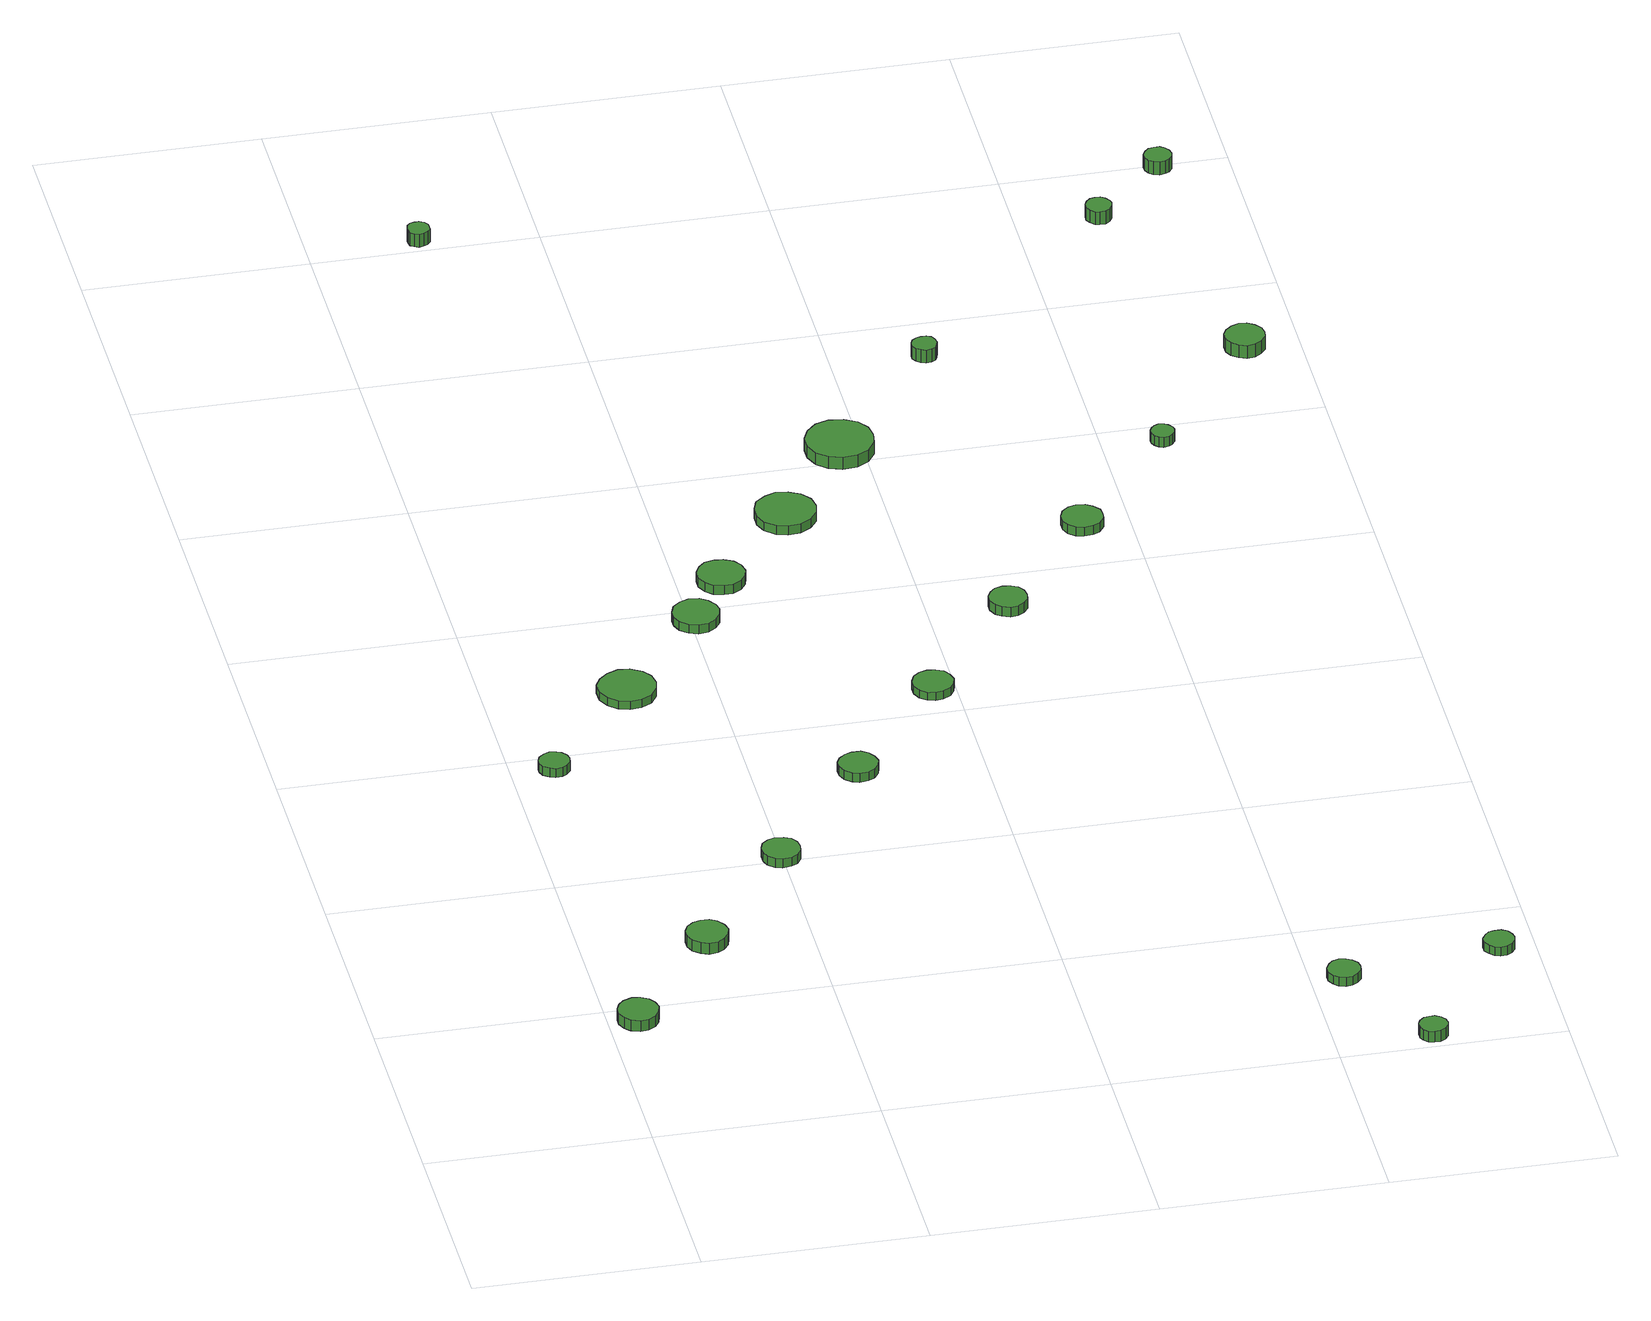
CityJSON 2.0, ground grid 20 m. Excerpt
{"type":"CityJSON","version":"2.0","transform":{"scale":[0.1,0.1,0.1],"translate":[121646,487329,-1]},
"CityObjects":{
"tree1":{"type":"SolitaryVegetationObject","attributes":{"function":"something"},"geometry":[{"type":"MultiSurface","lod":"1","boundaries":[[[0,1,2,3,4,5,6,7,8,9,10,11,12,13,14]],[[15,16,17,18,19,20,21,22,23,24,25,26,27,28,29]],[[0,29,28,1]],[[1,28,27,2]],[[2,27,26,3]],[[3,26,25,4]],[[4,25,24,5]],[[5,24,23,6]],[[6,23,22,7]],[[7,22,21,8]],[[8,21,20,9]],[[9,20,19,10]],[[10,19,18,11]],[[11,18,17,12]],[[12,17,16,13]],[[13,16,15,14]],[[14,15,29,0]]]}]},
"tree2":{"type":"SolitaryVegetationObject","attributes":{"function":"something"},"geometry":[{"type":"MultiSurface","lod":"1","boundaries":[[[30,31,32,33,34,35,36,37,38,39,40,41,42,43,44]],[[45,46,47,48,49,50,51,52,53,54,55,56,57,58,59]],[[30,59,58,31]],[[31,58,57,32]],[[32,57,56,33]],[[33,56,55,34]],[[34,55,54,35]],[[35,54,53,36]],[[36,53,52,37]],[[37,52,51,38]],[[38,51,50,39]],[[39,50,49,40]],[[40,49,48,41]],[[41,48,47,42]],[[42,47,46,43]],[[43,46,45,44]],[[44,45,59,30]]]}]},
"tree3":{"type":"SolitaryVegetationObject","attributes":{"function":"something"},"geometry":[{"type":"MultiSurface","lod":"1","boundaries":[[[60,61,62,63,64,65,66,67,68,69,70,71,72,73,74]],[[75,76,77,78,79,80,81,82,83,84,85,86,87,88,89]],[[60,89,88,61]],[[61,88,87,62]],[[62,87,86,63]],[[63,86,85,64]],[[64,85,84,65]],[[65,84,83,66]],[[66,83,82,67]],[[67,82,81,68]],[[68,81,80,69]],[[69,80,79,70]],[[70,79,78,71]],[[71,78,77,72]],[[72,77,76,73]],[[73,76,75,74]],[[74,75,89,60]]]}]},
"tree4":{"type":"SolitaryVegetationObject","attributes":{"function":"something"},"geometry":[{"type":"MultiSurface","lod":"1","boundaries":[[[90,91,92,93,94,95,96,97,98,99,100,101,102,103,104]],[[105,106,107,108,109,110,111,112,113,114,115,116,117,118,119]],[[90,119,118,91]],[[91,118,117,92]],[[92,117,116,93]],[[93,116,115,94]],[[94,115,114,95]],[[95,114,113,96]],[[96,113,112,97]],[[97,112,111,98]],[[98,111,110,99]],[[99,110,109,100]],[[100,109,108,101]],[[101,108,107,102]],[[102,107,106,103]],[[103,106,105,104]],[[104,105,119,90]]]}]},
"tree5":{"type":"SolitaryVegetationObject","attributes":{"function":"something"},"geometry":[{"type":"MultiSurface","lod":"1","boundaries":[[[120,121,122,123,124,125,126,127,128,129,130,131,132,133,134]],[[135,136,137,138,139,140,141,142,143,144,145,146,147,148,149]],[[120,149,148,121]],[[121,148,147,122]],[[122,147,146,123]],[[123,146,145,124]],[[124,145,144,125]],[[125,144,143,126]],[[126,143,142,127]],[[127,142,141,128]],[[128,141,140,129]],[[129,140,139,130]],[[130,139,138,131]],[[131,138,137,132]],[[132,137,136,133]],[[133,136,135,134]],[[134,135,149,120]]]}]},
"tree6":{"type":"SolitaryVegetationObject","attributes":{"function":"something"},"geometry":[{"type":"MultiSurface","lod":"1","boundaries":[[[150,151,152,153,154,155,156,157,158,159,160,161,162,163,164]],[[165,166,167,168,169,170,171,172,173,174,175,176,177,178,179]],[[150,179,178,151]],[[151,178,177,152]],[[152,177,176,153]],[[153,176,175,154]],[[154,175,174,155]],[[155,174,173,156]],[[156,173,172,157]],[[157,172,171,158]],[[158,171,170,159]],[[159,170,169,160]],[[160,169,168,161]],[[161,168,167,162]],[[162,167,166,163]],[[163,166,165,164]],[[164,165,179,150]]]}]},
"tree7":{"type":"SolitaryVegetationObject","attributes":{"function":"something"},"geometry":[{"type":"MultiSurface","lod":"1","boundaries":[[[180,181,182,183,184,185,186,187,188,189,190,191,192,193,194]],[[195,196,197,198,199,200,201,202,203,204,205,206,207,208,209]],[[180,209,208,181]],[[181,208,207,182]],[[182,207,206,183]],[[183,206,205,184]],[[184,205,204,185]],[[185,204,203,186]],[[186,203,202,187]],[[187,202,201,188]],[[188,201,200,189]],[[189,200,199,190]],[[190,199,198,191]],[[191,198,197,192]],[[192,197,196,193]],[[193,196,195,194]],[[194,195,209,180]]]}]},
"tree8":{"type":"SolitaryVegetationObject","attributes":{"function":"something"},"geometry":[{"type":"MultiSurface","lod":"1","boundaries":[[[210,211,212,213,214,215,216,217,218,219,220,221,222,223,224]],[[225,226,227,228,229,230,231,232,233,234,235,236,237,238,239]],[[210,239,238,211]],[[211,238,237,212]],[[212,237,236,213]],[[213,236,235,214]],[[214,235,234,215]],[[215,234,233,216]],[[216,233,232,217]],[[217,232,231,218]],[[218,231,230,219]],[[219,230,229,220]],[[220,229,228,221]],[[221,228,227,222]],[[222,227,226,223]],[[223,226,225,224]],[[224,225,239,210]]]}]},
"tree9":{"type":"SolitaryVegetationObject","attributes":{"function":"something"},"geometry":[{"type":"MultiSurface","lod":"1","boundaries":[[[240,241,242,243,244,245,246,247,248,249,250,251,252,253,254]],[[255,256,257,258,259,260,261,262,263,264,265,266,267,268,269]],[[240,269,268,241]],[[241,268,267,242]],[[242,267,266,243]],[[243,266,265,244]],[[244,265,264,245]],[[245,264,263,246]],[[246,263,262,247]],[[247,262,261,248]],[[248,261,260,249]],[[249,260,259,250]],[[250,259,258,251]],[[251,258,257,252]],[[252,257,256,253]],[[253,256,255,254]],[[254,255,269,240]]]}]},
"tree10":{"type":"SolitaryVegetationObject","attributes":{"function":"something"},"geometry":[{"type":"MultiSurface","lod":"1","boundaries":[[[270,271,272,273,274,275,276,277,278,279,280,281,282,283,284]],[[285,286,287,288,289,290,291,292,293,294,295,296,297,298,299]],[[270,299,298,271]],[[271,298,297,272]],[[272,297,296,273]],[[273,296,295,274]],[[274,295,294,275]],[[275,294,293,276]],[[276,293,292,277]],[[277,292,291,278]],[[278,291,290,279]],[[279,290,289,280]],[[280,289,288,281]],[[281,288,287,282]],[[282,287,286,283]],[[283,286,285,284]],[[284,285,299,270]]]}]},
"tree11":{"type":"SolitaryVegetationObject","attributes":{"function":"something"},"geometry":[{"type":"MultiSurface","lod":"1","boundaries":[[[300,301,302,303,304,305,306,307,308,309,310,311,312,313,314]],[[315,316,317,318,319,320,321,322,323,324,325,326,327,328,329]],[[300,329,328,301]],[[301,328,327,302]],[[302,327,326,303]],[[303,326,325,304]],[[304,325,324,305]],[[305,324,323,306]],[[306,323,322,307]],[[307,322,321,308]],[[308,321,320,309]],[[309,320,319,310]],[[310,319,318,311]],[[311,318,317,312]],[[312,317,316,313]],[[313,316,315,314]],[[314,315,329,300]]]}]},
"tree12":{"type":"SolitaryVegetationObject","attributes":{"function":"something"},"geometry":[{"type":"MultiSurface","lod":"1","boundaries":[[[330,331,332,333,334,335,336,337,338,339,340,341,342,343,344]],[[345,346,347,348,349,350,351,352,353,354,355,356,357,358,359]],[[330,359,358,331]],[[331,358,357,332]],[[332,357,356,333]],[[333,356,355,334]],[[334,355,354,335]],[[335,354,353,336]],[[336,353,352,337]],[[337,352,351,338]],[[338,351,350,339]],[[339,350,349,340]],[[340,349,348,341]],[[341,348,347,342]],[[342,347,346,343]],[[343,346,345,344]],[[344,345,359,330]]]}]},
"tree13":{"type":"SolitaryVegetationObject","attributes":{"function":"something"},"geometry":[{"type":"MultiSurface","lod":"1","boundaries":[[[360,361,362,363,364,365,366,367,368,369,370,371,372,373,374]],[[375,376,377,378,379,380,381,382,383,384,385,386,387,388,389]],[[360,389,388,361]],[[361,388,387,362]],[[362,387,386,363]],[[363,386,385,364]],[[364,385,384,365]],[[365,384,383,366]],[[366,383,382,367]],[[367,382,381,368]],[[368,381,380,369]],[[369,380,379,370]],[[370,379,378,371]],[[371,378,377,372]],[[372,377,376,373]],[[373,376,375,374]],[[374,375,389,360]]]}]},
"tree14":{"type":"SolitaryVegetationObject","attributes":{"function":"something"},"geometry":[{"type":"MultiSurface","lod":"1","boundaries":[[[390,391,392,393,394,395,396,397,398,399,400,401,402,403,404]],[[405,406,407,408,409,410,411,412,413,414,415,416,417,418,419]],[[390,419,418,391]],[[391,418,417,392]],[[392,417,416,393]],[[393,416,415,394]],[[394,415,414,395]],[[395,414,413,396]],[[396,413,412,397]],[[397,412,411,398]],[[398,411,410,399]],[[399,410,409,400]],[[400,409,408,401]],[[401,408,407,402]],[[402,407,406,403]],[[403,406,405,404]],[[404,405,419,390]]]}]},
"tree15":{"type":"SolitaryVegetationObject","attributes":{"function":"something"},"geometry":[{"type":"MultiSurface","lod":"1","boundaries":[[[420,421,422,423,424,425,426,427,428,429,430,431,432,433,434]],[[435,436,437,438,439,440,441,442,443,444,445,446,447,448,449]],[[420,449,448,421]],[[421,448,447,422]],[[422,447,446,423]],[[423,446,445,424]],[[424,445,444,425]],[[425,444,443,426]],[[426,443,442,427]],[[427,442,441,428]],[[428,441,440,429]],[[429,440,439,430]],[[430,439,438,431]],[[431,438,437,432]],[[432,437,436,433]],[[433,436,435,434]],[[434,435,449,420]]]}]},
"tree16":{"type":"SolitaryVegetationObject","attributes":{"function":"something"},"geometry":[{"type":"MultiSurface","lod":"1","boundaries":[[[450,451,452,453,454,455,456,457,458,459,460,461,462,463,464]],[[465,466,467,468,469,470,471,472,473,474,475,476,477,478,479]],[[450,479,478,451]],[[451,478,477,452]],[[452,477,476,453]],[[453,476,475,454]],[[454,475,474,455]],[[455,474,473,456]],[[456,473,472,457]],[[457,472,471,458]],[[458,471,470,459]],[[459,470,469,460]],[[460,469,468,461]],[[461,468,467,462]],[[462,467,466,463]],[[463,466,465,464]],[[464,465,479,450]]]}]},
"tree17":{"type":"SolitaryVegetationObject","attributes":{"function":"something"},"geometry":[{"type":"MultiSurface","lod":"1","boundaries":[[[480,481,482,483,484,485,486,487,488,489,490,491,492,493,494]],[[495,496,497,498,499,500,501,502,503,504,505,506,507,508,509]],[[480,509,508,481]],[[481,508,507,482]],[[482,507,506,483]],[[483,506,505,484]],[[484,505,504,485]],[[485,504,503,486]],[[486,503,502,487]],[[487,502,501,488]],[[488,501,500,489]],[[489,500,499,490]],[[490,499,498,491]],[[491,498,497,492]],[[492,497,496,493]],[[493,496,495,494]],[[494,495,509,480]]]}]},
"tree18":{"type":"SolitaryVegetationObject","attributes":{"function":"something"},"geometry":[{"type":"MultiSurface","lod":"1","boundaries":[[[510,511,512,513,514,515,516,517,518,519,520,521,522,523,524]],[[525,526,527,528,529,530,531,532,533,534,535,536,537,538,539]],[[510,539,538,511]],[[511,538,537,512]],[[512,537,536,513]],[[513,536,535,514]],[[514,535,534,515]],[[515,534,533,516]],[[516,533,532,517]],[[517,532,531,518]],[[518,531,530,519]],[[519,530,529,520]],[[520,529,528,521]],[[521,528,527,522]],[[522,527,526,523]],[[523,526,525,524]],[[524,525,539,510]]]}]},
"tree19":{"type":"SolitaryVegetationObject","attributes":{"function":"something"},"geometry":[{"type":"MultiSurface","lod":"1","boundaries":[[[540,541,542,543,544,545,546,547,548,549,550,551,552,553,554]],[[555,556,557,558,559,560,561,562,563,564,565,566,567,568,569]],[[540,569,568,541]],[[541,568,567,542]],[[542,567,566,543]],[[543,566,565,544]],[[544,565,564,545]],[[545,564,563,546]],[[546,563,562,547]],[[547,562,561,548]],[[548,561,560,549]],[[549,560,559,550]],[[550,559,558,551]],[[551,558,557,552]],[[552,557,556,553]],[[553,556,555,554]],[[554,555,569,540]]]}]},
"tree20":{"type":"SolitaryVegetationObject","attributes":{"function":"something"},"geometry":[{"type":"MultiSurface","lod":"1","boundaries":[[[570,571,572,573,574,575,576,577,578,579,580,581,582,583,584]],[[585,586,587,588,589,590,591,592,593,594,595,596,597,598,599]],[[570,599,598,571]],[[571,598,597,572]],[[572,597,596,573]],[[573,596,595,574]],[[574,595,594,575]],[[575,594,593,576]],[[576,593,592,577]],[[577,592,591,578]],[[578,591,590,579]],[[579,590,589,580]],[[580,589,588,581]],[[581,588,587,582]],[[582,587,586,583]],[[583,586,585,584]],[[584,585,599,570]]]}]},
"tree21":{"type":"SolitaryVegetationObject","attributes":{"function":"something"},"geometry":[{"type":"MultiSurface","lod":"1","boundaries":[[[600,601,602,603,604,605,606,607,608,609,610,611,612,613,614]],[[615,616,617,618,619,620,621,622,623,624,625,626,627,628,629]],[[600,629,628,601]],[[601,628,627,602]],[[602,627,626,603]],[[603,626,625,604]],[[604,625,624,605]],[[605,624,623,606]],[[606,623,622,607]],[[607,622,621,608]],[[608,621,620,609]],[[609,620,619,610]],[[610,619,618,611]],[[611,618,617,612]],[[612,617,616,613]],[[613,616,615,614]],[[614,615,629,600]]]}]},
"tree22":{"type":"SolitaryVegetationObject","attributes":{"function":"something"},"geometry":[{"type":"MultiSurface","lod":"1","boundaries":[[[630,631,632,633,634,635,636,637,638,639,640,641,642,643,644]],[[645,646,647,648,649,650,651,652,653,654,655,656,657,658,659]],[[630,659,658,631]],[[631,658,657,632]],[[632,657,656,633]],[[633,656,655,634]],[[634,655,654,635]],[[635,654,653,636]],[[636,653,652,637]],[[637,652,651,638]],[[638,651,650,639]],[[639,650,649,640]],[[640,649,648,641]],[[641,648,647,642]],[[642,647,646,643]],[[643,646,645,644]],[[644,645,659,630]]]}]}
},
"vertices":[
[45,183,17],[43,190,17],[39,196,17],[32,200,17],[25,201,17],[17,198,17],[12,193,17],[9,186,17],[9,179,17],[12,172,17],[17,167,17],[25,164,17],[32,165,17],[39,169,17],[43,175,17],[43,175,6],[39,169,6],[32,165,6],[25,164,6],[17,167,6],[12,172,6],[9,179,6],[9,186,6],[12,193,6],[17,198,6],[25,201,6],[32,200,6],[39,196,6],[43,190,6],[45,183,6],
[128,288,18],[126,295,18],[121,302,18],[115,306,18],[107,306,18],[100,304,18],[94,299,18],[91,292,18],[91,284,18],[94,277,18],[100,272,18],[107,269,18],[115,270,18],[121,274,18],[126,280,18],[126,280,7],[121,274,7],[115,270,7],[107,269,7],[100,272,7],[94,277,7],[91,284,7],[91,292,7],[94,299,7],[100,304,7],[107,306,7],[115,306,7],[121,302,7],[126,295,7],[128,288,7],
[51,578,18],[50,583,18],[46,588,18],[42,590,18],[36,591,18],[31,589,18],[26,585,18],[24,580,18],[24,575,18],[26,570,18],[31,566,18],[36,564,18],[42,565,18],[46,567,18],[50,572,18],[50,572,9],[46,567,9],[42,565,9],[36,564,9],[31,566,9],[26,570,9],[24,575,9],[24,580,9],[26,585,9],[31,589,9],[36,591,9],[42,590,9],[46,588,9],[50,583,9],[51,578,9],
[215,404,17],[214,411,17],[210,417,17],[204,420,17],[196,421,17],[190,419,17],[184,414,17],[182,408,17],[182,400,17],[184,394,17],[190,389,17],[196,387,17],[204,388,17],[210,391,17],[214,397,17],[214,397,8],[210,391,8],[204,388,8],[196,387,8],[190,389,8],[184,394,8],[182,400,8],[182,408,8],[184,414,8],[190,419,8],[196,421,8],[204,420,8],[210,417,8],[214,411,8],[215,404,8],
[148,679,18],[146,690,18],[140,698,18],[130,704,18],[120,705,18],[110,701,18],[102,694,18],[97,685,18],[97,674,18],[102,664,18],[110,657,18],[120,654,18],[130,655,18],[140,660,18],[146,669,18],[146,669,10],[140,660,10],[130,655,10],[120,654,10],[110,657,10],[102,664,10],[97,674,10],[97,685,10],[102,694,10],[110,701,10],[120,705,10],[130,704,10],[140,698,10],[146,690,10],[148,679,10],
[225,780,18],[223,788,18],[218,795,18],[211,800,18],[202,801,18],[194,798,18],[187,792,18],[184,784,18],[184,776,18],[187,768,18],[194,762,18],[202,759,18],[211,760,18],[218,765,18],[223,772,18],[223,772,9],[218,765,9],[211,760,9],[202,759,9],[194,762,9],[187,768,9],[184,776,9],[184,784,9],[187,792,9],[194,798,9],[202,801,9],[211,800,9],[218,795,9],[223,788,9],[225,780,9],
[308,520,18],[306,527,18],[302,533,18],[296,537,18],[288,537,18],[282,535,18],[276,530,18],[273,524,18],[273,517,18],[276,510,18],[282,505,18],[288,503,18],[296,504,18],[302,507,18],[306,513,18],[306,513,9],[302,507,9],[296,504,9],[288,503,9],[282,505,9],[276,510,9],[273,517,9],[273,524,9],[276,530,9],[282,535,9],[288,537,9],[296,537,9],[302,533,9],[306,527,9],[308,520,9],
[259,835,18],[257,844,18],[252,851,18],[244,855,18],[236,856,18],[227,854,18],[221,848,18],[217,840,18],[217,831,18],[221,823,18],[227,817,18],[236,815,18],[244,815,18],[252,820,18],[257,827,18],[257,827,9],[252,820,9],[244,815,9],[236,815,9],[227,817,9],[221,823,9],[217,831,9],[217,840,9],[221,848,9],[227,854,9],[236,856,9],[244,855,9],[252,851,9],[257,844,9],[259,835,9],
[105,1407,25],[105,1411,25],[102,1415,25],[98,1417,25],[94,1417,25],[90,1416,25],[87,1413,25],[86,1409,25],[86,1405,25],[87,1401,25],[90,1399,25],[94,1397,25],[98,1398,25],[102,1400,25],[105,1403,25],[105,1403,12],[102,1400,12],[98,1398,12],[94,1397,12],[90,1399,12],[87,1401,12],[86,1405,12],[86,1409,12],[87,1413,12],[90,1416,12],[94,1417,12],[98,1417,12],[102,1415,12],[105,1411,12],[105,1407,12],
[398,633,17],[396,640,17],[392,647,17],[385,650,17],[378,651,17],[371,649,17],[365,644,17],[362,637,17],[362,629,17],[365,622,17],[371,617,17],[378,615,17],[385,616,17],[392,620,17],[396,626,17],[396,626,9],[392,620,9],[385,616,9],[378,615,9],[371,617,9],[365,622,9],[362,629,9],[362,637,9],[365,644,9],[371,649,9],[378,651,9],[385,650,9],[392,647,9],[396,640,9],[398,633,9],
[339,922,18],[337,933,18],[330,942,18],[320,947,18],[309,949,18],[299,945,18],[290,938,18],[286,927,18],[286,916,18],[290,906,18],[299,898,18],[309,895,18],[320,896,18],[330,902,18],[337,911,18],[337,911,9],[330,902,9],[320,896,9],[309,895,9],[299,898,9],[290,906,9],[286,916,9],[286,927,9],[290,938,9],[299,945,9],[309,949,9],[320,947,9],[330,942,9],[337,933,9],[339,922,9],
[644,123,15],[643,129,15],[639,134,15],[634,137,15],[628,138,15],[622,136,15],[618,132,15],[615,126,15],[615,120,15],[618,114,15],[622,110,15],[628,108,15],[634,109,15],[639,112,15],[643,117,15],[643,117,6],[639,112,6],[634,109,6],[628,108,6],[622,110,6],[618,114,6],[615,120,6],[615,126,6],[618,132,6],[622,136,6],[628,138,6],[634,137,6],[639,134,6],[643,129,6],[644,123,6],
[409,1016,21],[407,1028,21],[400,1038,21],[389,1044,21],[376,1046,21],[364,1042,21],[355,1033,21],[350,1022,21],[350,1010,21],[355,998,21],[364,990,21],[376,986,21],[389,987,21],[400,993,21],[407,1004,21],[407,1004,9],[400,993,9],[389,987,9],[376,986,9],[364,990,9],[355,998,9],[350,1010,9],[350,1022,9],[355,1033,9],[364,1042,9],[376,1046,9],[389,1044,9],[400,1038,9],[407,1028,9],[409,1016,9],
[698,19,17],[697,24,17],[694,28,17],[689,31,17],[684,31,17],[679,30,17],[675,26,17],[673,22,17],[673,16,17],[675,12,17],[679,8,17],[684,7,17],[689,7,17],[694,10,17],[697,14,17],[697,14,6],[694,10,6],[689,7,6],[684,7,6],[679,8,6],[675,12,6],[673,16,6],[673,22,6],[675,26,6],[679,30,6],[684,31,6],[689,31,6],[694,28,6],[697,24,6],[698,19,6],
[486,748,18],[485,755,18],[481,761,18],[475,764,18],[468,765,18],[461,763,18],[456,758,18],[453,752,18],[453,745,18],[456,738,18],[461,734,18],[468,731,18],[475,732,18],[481,736,18],[485,741,18],[485,741,8],[481,736,8],[475,732,8],[468,731,8],[461,734,8],[456,738,8],[453,745,8],[453,752,8],[456,758,8],[461,763,8],[468,765,8],[475,764,8],[481,761,8],[485,755,8],[486,748,8],
[782,141,15],[781,146,15],[778,151,15],[773,154,15],[767,154,15],[762,153,15],[758,149,15],[755,144,15],[755,138,15],[758,133,15],[762,129,15],[767,127,15],[773,128,15],[778,131,15],[781,135,15],[781,135,6],[778,131,6],[773,128,6],[767,127,6],[762,129,6],[758,133,6],[755,138,6],[755,144,6],[758,149,6],[762,153,6],[767,154,6],[773,154,6],[778,151,6],[781,146,6],[782,141,6],
[576,860,17],[575,867,17],[570,873,17],[564,877,17],[556,878,17],[549,876,17],[543,871,17],[540,864,17],[540,856,17],[543,849,17],[549,844,17],[556,842,17],[564,843,17],[570,846,17],[575,853,17],[575,853,8],[570,846,8],[564,843,8],[556,842,8],[549,844,8],[543,849,8],[540,856,8],[540,864,8],[543,871,8],[549,876,8],[556,878,8],[564,877,8],[570,873,8],[575,867,8],[576,860,8],
[492,1145,22],[491,1150,22],[489,1154,22],[485,1156,22],[480,1156,22],[476,1155,22],[472,1152,22],[470,1148,22],[470,1143,22],[472,1139,22],[476,1136,22],[480,1134,22],[485,1135,22],[489,1137,22],[491,1141,22],[491,1141,9],[489,1137,9],[485,1135,9],[480,1134,9],[476,1136,9],[472,1139,9],[470,1143,9],[470,1148,9],[472,1152,9],[476,1155,9],[480,1156,9],[485,1156,9],[489,1154,9],[491,1150,9],[492,1145,9],
[663,975,18],[662,979,18],[659,983,18],[656,985,18],[651,986,18],[647,984,18],[644,981,18],[642,977,18],[642,973,18],[644,969,18],[647,966,18],[651,964,18],[656,965,18],[659,967,18],[662,971,18],[662,971,8],[659,967,8],[656,965,8],[651,964,8],[647,966,8],[644,969,8],[642,973,8],[642,977,8],[644,981,8],[647,984,8],[651,986,8],[656,985,8],[659,983,8],[662,979,8],[663,975,8],
[681,1317,29],[680,1321,29],[677,1325,29],[673,1328,29],[668,1328,29],[664,1327,29],[660,1323,29],[658,1319,29],[658,1314,29],[660,1310,29],[664,1306,29],[668,1305,29],[673,1305,29],[677,1308,29],[680,1312,29],[680,1312,16],[677,1308,16],[673,1305,16],[668,1305,16],[664,1306,16],[660,1310,16],[658,1314,16],[658,1319,16],[660,1323,16],[664,1327,16],[668,1328,16],[673,1328,16],[677,1325,16],[680,1321,16],[681,1317,16],
[768,1099,24],[767,1106,24],[762,1112,24],[756,1116,24],[749,1117,24],[742,1114,24],[736,1109,24],[733,1103,24],[733,1095,24],[736,1089,24],[742,1084,24],[749,1081,24],[756,1082,24],[762,1086,24],[767,1092,24],[767,1092,11],[762,1086,11],[756,1082,11],[749,1081,11],[742,1084,11],[736,1089,11],[733,1095,11],[733,1103,11],[736,1109,11],[742,1114,11],[749,1117,11],[756,1116,11],[762,1112,11],[767,1106,11],[768,1099,11],
[748,1387,26],[747,1392,26],[744,1396,26],[740,1399,26],[735,1399,26],[730,1398,26],[726,1394,26],[724,1390,26],[724,1385,26],[726,1380,26],[730,1377,26],[735,1375,26],[740,1376,26],[744,1378,26],[747,1382,26],[747,1382,13],[744,1378,13],[740,1376,13],[735,1375,13],[730,1377,13],[726,1380,13],[724,1385,13],[724,1390,13],[726,1394,13],[730,1398,13],[735,1399,13],[740,1399,13],[744,1396,13],[747,1392,13],[748,1387,13]
]}
